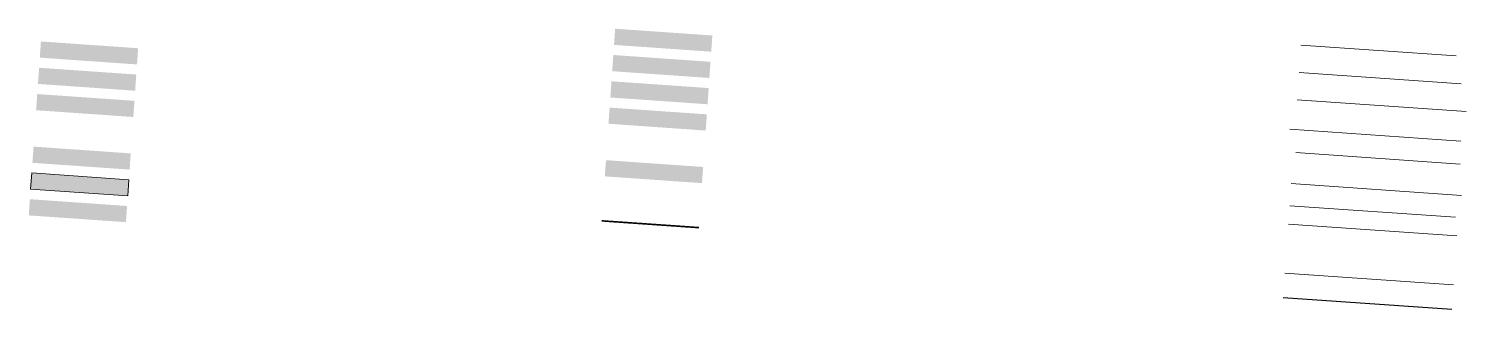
# Model space of a CAD drawing. Header units: millimetres. Extents: x 834681283 to 835686922, y 817551134 to 819407044.
# Drawn here: x 834681283 to 834787518, y 818249187 to 818269946 of the extents above; entities that cross this region are included whole.
import ezdxf

# ---------------------------------------------------------------- set-up
doc = ezdxf.new("R2010")
doc.units = ezdxf.units.MM
doc.header["$LTSCALE"] = 1200
doc.header["$MEASUREMENT"] = 0
for name, color, linetype, lineweight in [('RLP064_C031', 31, 'Continuous', 13), ('RLP064_C045', 45, 'Continuous', 13), ('RLP064_C050', 50, 'Continuous', 13), ('RLP064_C053', 53, 'Continuous', 13), ('RLP064_C061', 61, 'Continuous', 13), ('RLP064_C118', 118, 'Continuous', 13), ('RLP064_C131', 131, 'Continuous', 13), ('RLP064_C141', 141, 'Continuous', 13), ('RLP064_C201', 201, 'Continuous', 13), ('RLP064_C221', 221, 'Continuous', 13)]:
    doc.layers.add(name, color=color, linetype=linetype, lineweight=lineweight)
doc.layers.add('RLP064_C242', color=242, linetype='Continuous')

msp = doc.modelspace()

# ---------------------------------------------------------------- hatches: boundary and pattern name
at = {"layer": 'RLP064_C031'}
for points in [[(834681638.3, 818261222.6), (834688820.8, 818260720.5), (834688737.1, 818259523.4), (834681554.6, 818260025.6)], [(834681502.3, 818259277.4), (834688684.8, 818258775.3), (834688601.1, 818257578.2), (834681418.6, 818258080.3)]]:
    msp.add_hatch(color=256, dxfattribs=at).paths.add_polyline_path(points)
at = {"layer": 'RLP064_C045'}
msp.add_hatch(color=256, dxfattribs=at).paths.add_polyline_path([(834724347.6, 818266055.9), (834731530.1, 818265553.8), (834731446.4, 818264356.7), (834724263.9, 818264858.9)])
at = {"layer": 'RLP064_C050'}
msp.add_hatch(color=256, dxfattribs=at).paths.add_polyline_path([(834723939.6, 818260220.2), (834731122.1, 818259718.1), (834731038.4, 818258521), (834723855.9, 818259023.1)])
at = {"layer": 'RLP064_C053'}
msp.add_hatch(color=256, dxfattribs=at).paths.add_polyline_path([(834681366.3, 818257332.1), (834688548.8, 818256830), (834688465.1, 818255632.9), (834681282.6, 818256135.1)])
at = {"layer": 'RLP064_C061'}
msp.add_hatch(color=256, dxfattribs=at).paths.add_polyline_path([(834682182.2, 818269003.6), (834689364.7, 818268501.5), (834689281, 818267304.5), (834682098.6, 818267806.6)])
at = {"layer": 'RLP064_C118'}
msp.add_hatch(color=256, dxfattribs=at).paths.add_polyline_path([(834682046.2, 818267058.4), (834689228.7, 818266556.3), (834689145, 818265359.2), (834681962.6, 818265861.3)])
at = {"layer": 'RLP064_C131'}
msp.add_hatch(color=256, dxfattribs=at).paths.add_polyline_path([(834724483.6, 818268001.2), (834731666, 818267499.1), (834731582.4, 818266302), (834724399.9, 818266804.1)])
at = {"layer": 'RLP064_C141'}
msp.add_hatch(color=256, dxfattribs=at).paths.add_polyline_path([(834681910.3, 818265113.1), (834689092.7, 818264611), (834689009, 818263414), (834681826.6, 818263916.1)])
at = {"layer": 'RLP064_C201'}
msp.add_hatch(color=256, dxfattribs=at).paths.add_polyline_path([(834724211.6, 818264110.7), (834731394.1, 818263608.6), (834731310.4, 818262411.5), (834724127.9, 818262913.6)])
at = {"layer": 'RLP064_C221'}
msp.add_hatch(color=256, dxfattribs=at).paths.add_polyline_path([(834724619.6, 818269946.4), (834731802, 818269444.3), (834731718.3, 818268247.3), (834724535.9, 818268749.4)])

# ---------------------------------------------------------------- linework, layer by layer
at = {"layer": 'RLP064_C031'}
msp.add_line((834774121.4, 818251868.4), (834786573.9, 818250997.7), dxfattribs=at)
at = {"layer": 'RLP064_C031', "flags": 128}
msp.add_lwpolyline([(834681502.3, 818259277.4), (834688684.8, 818258775.3), (834688601.1, 818257578.2), (834681418.6, 818258080.3)], close=True, dxfattribs=at)
at = {"layer": 'RLP064_C045'}
msp.add_line((834774584.7, 818258495.3), (834787178.2, 818257614.8), dxfattribs=at)
at = {"layer": 'RLP064_C050'}
msp.add_line((834774469.8, 818256851.5), (834786734.3, 818255994), dxfattribs=at)
at = {"layer": 'RLP064_C061'}
msp.add_line((834775300.5, 818268733.8), (834786766.2, 818267932.2), dxfattribs=at)
at = {"layer": 'RLP064_C118'}
msp.add_line((834774374.6, 818255489.5), (834786827, 818254618.9), dxfattribs=at)
at = {"layer": 'RLP064_C131'}
msp.add_line((834775159.3, 818266714.3), (834787141.9, 818265876.5), dxfattribs=at)
at = {"layer": 'RLP064_C141'}
msp.add_line((834775018.2, 818264694.8), (834787517.6, 818263820.9), dxfattribs=at)
at = {"layer": 'RLP064_C201'}
msp.add_line((834774488, 818262510.5), (834787128, 818261626.8), dxfattribs=at)
at = {"layer": 'RLP064_C221'}
msp.add_line((834774933.6, 818260780.4), (834787056.8, 818259932.8), dxfattribs=at)
at = {"layer": 'RLP064_C242'}
msp.add_line((834773994.8, 818250057.8), (834786447.3, 818249187.2), dxfattribs=at)
at = {"layer": 'RLP064_C242', "const_width": 120}
msp.add_lwpolyline([(834730808.3, 818255229), (834723625.8, 818255731.1)], dxfattribs=at)

doc.saveas('drawing.dxf')
